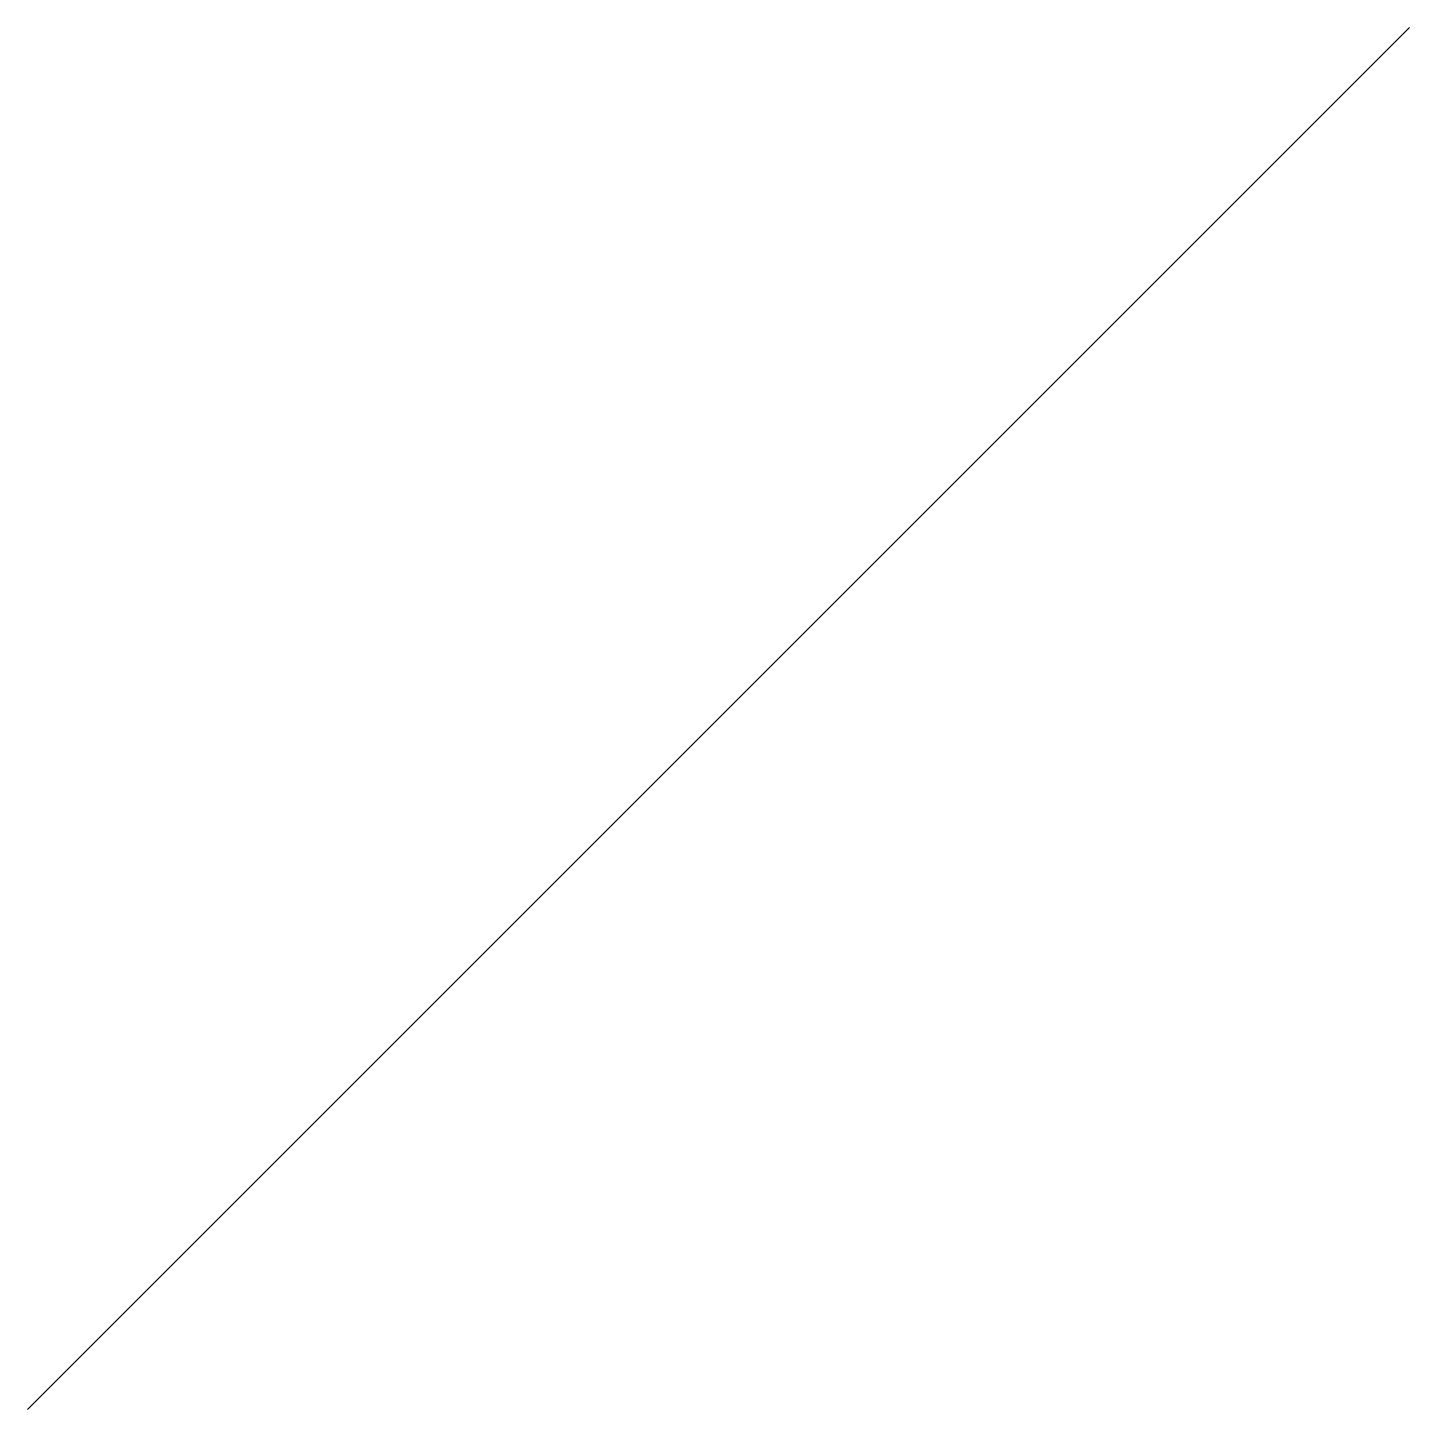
# Model space of a CAD drawing. Extents: x 100 to 200, y 100 to 200.
import ezdxf

# ---------------------------------------------------------------- set-up
doc = ezdxf.new("R2010")
doc.units = 0

msp = doc.modelspace()

# ---------------------------------------------------------------- linework, layer by layer
at = {"layer": 'Layer 0', "color": 2}
msp.add_line((100, 100), (200, 200), dxfattribs=at)

doc.saveas('drawing.dxf')
